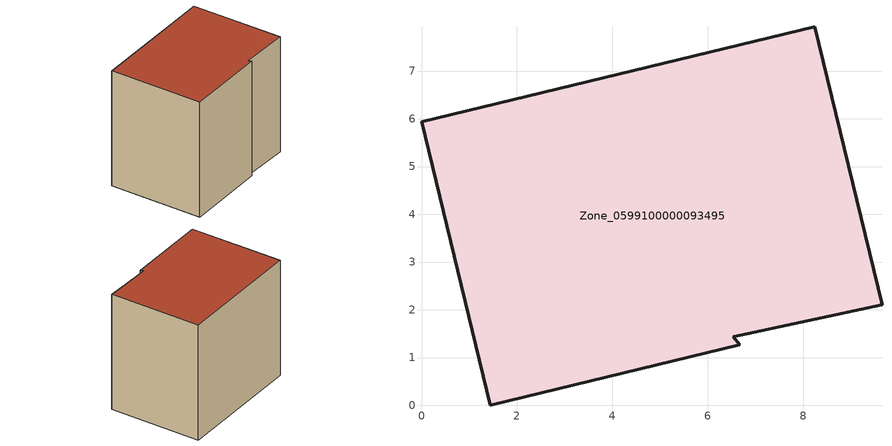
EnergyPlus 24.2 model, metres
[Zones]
Zone_0599100000093495
 floor ground (C_G): 9.64,2.1 6.53,1.44 6.66,1.27 1.44,0 0,5.94 8.24,7.93 z0
 wall outside (C_F): 9.64,2.1 8.24,7.93 0,5.94 1.44,0 6.66,1.27 6.53,1.44 9.64,2.1 z0:7.82
 roof outside (C_R): 6.53,1.44 9.64,2.1 8.24,7.93 0,5.94 1.44,0 6.66,1.27 z7.82
[BUILDING]
Pand.0599100000093495: North Axis=0; Terrain=City; Loads Convergence Tolerance Value=0.04; Temperature Convergence Tolerance Value=0.4; Solar Distribution=FullExterior; Maximum Number of Warmup Days=25; Minimum Number of Warmup Days=1
[Site:Location]
Rotterdam.The.Hague.AP_ZH_NLD Design_Conditions: Latitude=51.96; Longitude=4.45; Time Zone=1; Elevation=-4.5
[SITE:GROUNDTEMPERATURE:BUILDINGSURFACE]
18, 18, 18, 18, 18, 18, 18, 18, 18, 18, 18, 18
[MATERIAL] Thermal Absorptance=0.9; Solar Absorptance=0.7; Visible Absorptance=0.7
Name | Roughness | Thickness | Conductivity | Density | Specific Heat
G.TC.1965-1974 | MediumSmooth | 0.15 | 0.882353 | 540 | 1210
F.TC.1965-1974 | Rough | 0.3 | 0.697674 | 1920 | 840
R.TC.1965-1974 | MediumRough | 0.2 | 0.232558 | 1500 | 1000
[CONSTRUCTION]
C_G: G.TC.1965-1974
C_F: F.TC.1965-1974
C_R: R.TC.1965-1974
[ZONE]
Zone_0599100000093495: Type=1; Multiplier=1; Ceiling Height=Autocalculate; Volume=Autocalculate; Floor Area=autocalculate; Part of Total Floor Area=Yes
[ZONEINFILTRATION:DESIGNFLOWRATE]
Infil_Zone_0599100000093495: Zone or ZoneList or Space or SpaceList=Zone_0599100000093495; Schedule=AlwaysOn; Design Flow Rate Calculation Method=Flow/Area; Flow Rate per Floor Area=0.003; Constant Term Coefficient=1; Temperature Term Coefficient=0; Velocity Term Coefficient=0; Velocity Squared Term Coefficient=0
[HVACTEMPLATE:ZONE:IDEALLOADSAIRSYSTEM]
Zone_0599100000093495: Maximum Heating Supply Air Temperature=50; Minimum Cooling Supply Air Temperature=13; Maximum Heating Supply Air Humidity Ratio=0.0156; Minimum Cooling Supply Air Humidity Ratio=0.0077; Heating Limit=NoLimit; Cooling Limit=NoLimit; Dehumidification Control Type=ConstantSensibleHeatRatio; Cooling Sensible Heat Ratio=0.7; Dehumidification Setpoint=60; Humidification Control Type=None; Humidification Setpoint=30; Outdoor Air Method=None; Outdoor Air Flow Rate per Person=0.00944; Outdoor Air Flow Rate per Zone Floor Area=0; Outdoor Air Flow Rate per Zone=0; Demand Controlled Ventilation Type=None; Outdoor Air Economizer Type=NoEconomizer; Heat Recovery Type=None; Sensible Heat Recovery Effectiveness=0.7; Latent Heat Recovery Effectiveness=0.65
[ZONECONTROL:THERMOSTAT]
ThermostatControl_Zone_0599100000093495: Zone or ZoneList=Zone_0599100000093495; Control Type Schedule=DualSetpointControlType; Control 1=Thermostat_Zone_0599100000093495; Temperature Difference Between Cutout And Setpoint=0
[THERMOSTATSETPOINT:DUALSETPOINT]
Thermostat_Zone_0599100000093495: Heating Setpoint Temperature Schedule=HeatingSetpoint_Zone_0599100000093495; Cooling Setpoint Temperature Schedule=CoolingSetpoint_Zone_0599100000093495
[SCHEDULE:COMPACT]
HeatingSetpoint_Zone_0599100000093495: Through: 12/31, For: AllDays, Until: 24:00, 21
CoolingSetpoint_Zone_0599100000093495: Through: 12/31, For: AllDays, Until: 24:00, 24
DualSetpointControlType: Through: 12/31, For: AllDays, Until: 24:00, 4
AlwaysOn: Through: 12/31, For: AllDays, Until: 24:00, 1
